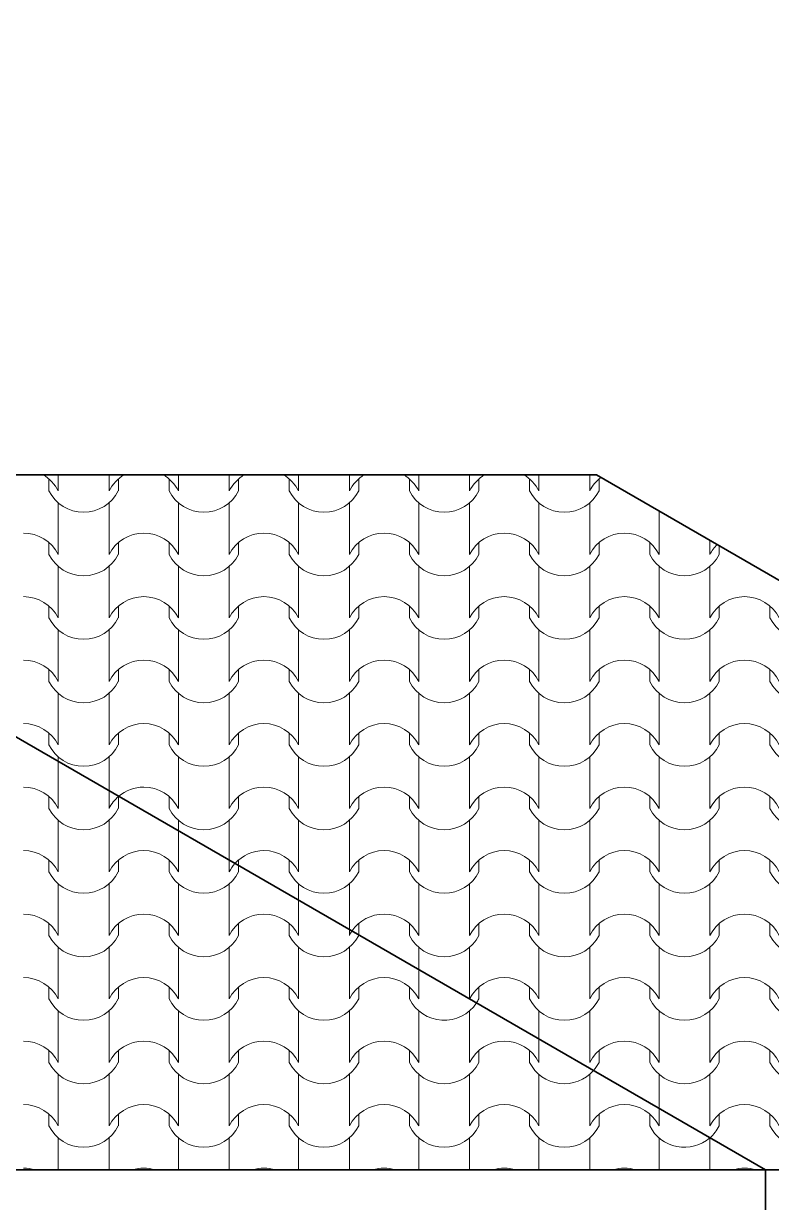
# Model space of a CAD drawing. Header units: millimetres. Extents: x 102766 to 172228, y -127504 to -81044.
# Drawn here: x 130861 to 132631, y -91496 to -88705 of the extents above; entities that cross this region are included whole.
import ezdxf

# ---------------------------------------------------------------- set-up
doc = ezdxf.new("R2010")
doc.units = ezdxf.units.MM
doc.header["$MEASUREMENT"] = 0
doc.layers.add('2D Drafting - General_Pen_No__105', color=7, linetype='Continuous', lineweight=13, true_color=0xcae6ff)
doc.layers.add('2D Drafting - General_Pen_No__82', color=7, linetype='Continuous', lineweight=20, true_color=0xaaaaaa)
doc.layers.add('Shell - Roof_Pen_No__21', color=7, linetype='Continuous', lineweight=35)

# ---------------------------------------------------------------- blocks, each defined once
blk = doc.blocks.new('*X12')
at = {"layer": '2D Drafting - General_Pen_No__82', "linetype": 'Continuous'}
for p, q in [((130942.9, -90452.1), (130942.9, -90502.3)), ((130942.9, -90502.3), (130942.9, -90563.3)), ((130920.9, -90535.3), (130920.9, -90563.3)), ((131063.2, -90521.6), (131063.2, -90563.3)), ((131085.2, -90535.3), (131085.2, -90563.3)), ((130942.9, -90591.7), (130942.9, -90652.7)), ((131063.2, -90591.7), (131063.2, -90652.7)), ((131227.4, -90616.4), (131227.4, -90652.7)), ((130942.9, -90652.7), (130942.9, -90713.6)), ((131063.2, -90652.7), (131063.2, -90713.6)), ((131227.4, -90652.7), (131227.4, -90713.6)), ((130920.9, -90685.6), (130920.9, -90713.6)), ((131085.2, -90685.6), (131085.2, -90713.6)), ((131205.4, -90685.6), (131205.4, -90713.6)), ((131347.6, -90685.8), (131347.6, -90713.6)), ((131369.6, -90698.5), (131369.6, -90713.6)), ((130942.9, -90742), (130942.9, -90803)), ((131063.2, -90742), (131063.2, -90803)), ((131227.4, -90742), (131227.4, -90803)), ((131347.6, -90742), (131347.6, -90803)), ((131511.9, -90780.6), (131511.9, -90803)), ((130942.9, -90803), (130942.9, -90864)), ((131063.2, -90803), (131063.2, -90864)), ((131227.4, -90803), (131227.4, -90864)), ((131347.6, -90803), (131347.6, -90864)), ((131511.9, -90803), (131511.9, -90864)), ((130920.9, -90835.9), (130920.9, -90864)), ((131085.2, -90835.9), (131085.2, -90864)), ((131205.4, -90835.9), (131205.4, -90864)), ((131369.6, -90835.9), (131369.6, -90864)), ((131489.9, -90835.9), (131489.9, -90864)), ((131632.1, -90850.1), (131632.1, -90864)), ((131654.1, -90862.8), (131654.1, -90864)), ((130942.9, -90892.4), (130942.9, -90953.3)), ((131063.2, -90892.4), (131063.2, -90953.3)), ((131227.4, -90892.4), (131227.4, -90953.3)), ((131347.6, -90892.4), (131347.6, -90953.3)), ((131511.9, -90892.4), (131511.9, -90953.3)), ((131632.1, -90892.4), (131632.1, -90953.3)), ((130942.9, -90953.3), (130942.9, -91014.3)), ((131063.2, -90953.3), (131063.2, -91014.3)), ((131227.4, -90953.3), (131227.4, -91014.3)), ((131347.6, -90953.3), (131347.6, -91014.3)), ((131511.9, -90953.3), (131511.9, -91014.3)), ((131632.1, -90953.3), (131632.1, -91014.3)), ((131796.4, -90944.9), (131796.4, -90953.3)), ((131796.4, -90953.3), (131796.4, -91014.3)), ((130920.9, -90986.3), (130920.9, -91014.3)), ((131085.2, -90986.3), (131085.2, -91014.3)), ((131205.4, -90986.3), (131205.4, -91014.3)), ((131369.6, -90986.3), (131369.6, -91014.3)), ((131489.9, -90986.3), (131489.9, -91014.3)), ((131654.1, -90986.3), (131654.1, -91014.3)), ((131774.4, -90986.3), (131774.4, -91014.3)), ((130942.9, -91042.7), (130942.9, -91103.7)), ((131063.2, -91042.7), (131063.2, -91103.7)), ((131227.4, -91042.7), (131227.4, -91103.7)), ((131347.6, -91042.7), (131347.6, -91103.7)), ((131511.9, -91042.7), (131511.9, -91103.7)), ((131632.1, -91042.7), (131632.1, -91103.7)), ((131796.4, -91042.7), (131796.4, -91103.7)), ((131916.6, -91042.7), (131916.6, -91103.7)), ((130942.9, -91103.7), (130942.9, -91164.6)), ((131063.2, -91103.7), (131063.2, -91164.6)), ((131227.4, -91103.7), (131227.4, -91164.6)), ((131347.6, -91103.7), (131347.6, -91164.6)), ((131511.9, -91103.7), (131511.9, -91164.6)), ((131632.1, -91103.7), (131632.1, -91164.6)), ((131796.4, -91103.7), (131796.4, -91164.6)), ((131916.6, -91103.7), (131916.6, -91164.6)), ((132080.8, -91109.1), (132080.8, -91164.6)), ((130920.9, -91136.6), (130920.9, -91164.6)), ((131085.2, -91136.6), (131085.2, -91164.6)), ((131205.4, -91136.6), (131205.4, -91164.6)), ((131369.6, -91136.6), (131369.6, -91164.6)), ((131489.9, -91136.6), (131489.9, -91164.6)), ((131654.1, -91136.6), (131654.1, -91164.6)), ((131774.4, -91136.6), (131774.4, -91164.6)), ((131938.6, -91136.6), (131938.6, -91164.6)), ((132058.8, -91136.6), (132058.8, -91164.6)), ((130942.9, -91193), (130942.9, -91254)), ((131063.2, -91193), (131063.2, -91254)), ((131227.4, -91193), (131227.4, -91254)), ((131347.6, -91193), (131347.6, -91254)), ((131511.9, -91193), (131511.9, -91254)), ((131632.1, -91193), (131632.1, -91254)), ((131796.4, -91193), (131796.4, -91254)), ((131916.6, -91193), (131916.6, -91254)), ((132080.8, -91193), (132080.8, -91254)), ((132201.1, -91193), (132201.1, -91254)), ((130942.9, -91254), (130942.9, -91315)), ((131063.2, -91254), (131063.2, -91315)), ((131227.4, -91254), (131227.4, -91315)), ((131347.6, -91254), (131347.6, -91315)), ((131511.9, -91254), (131511.9, -91315)), ((131632.1, -91254), (131632.1, -91315)), ((131796.4, -91254), (131796.4, -91315)), ((131916.6, -91254), (131916.6, -91315)), ((132080.8, -91254), (132080.8, -91315)), ((132201.1, -91254), (132201.1, -91315)), ((130920.9, -91286.9), (130920.9, -91315)), ((131085.2, -91286.9), (131085.2, -91315)), ((131205.4, -91286.9), (131205.4, -91315)), ((131369.6, -91286.9), (131369.6, -91315)), ((131489.9, -91286.9), (131489.9, -91315)), ((131654.1, -91286.9), (131654.1, -91315)), ((131774.4, -91286.9), (131774.4, -91315)), ((131938.6, -91286.9), (131938.6, -91315)), ((132058.8, -91286.9), (132058.8, -91315)), ((132223.1, -91286.9), (132223.1, -91315)), ((132343.3, -91286.9), (132343.3, -91315)), ((132365.3, -91273.4), (132365.3, -91315)), ((130942.9, -91343.4), (130942.9, -91404.3)), ((131063.2, -91343.4), (131063.2, -91404.3)), ((131227.4, -91343.4), (131227.4, -91404.3)), ((131347.6, -91343.4), (131347.6, -91404.3)), ((131511.9, -91343.4), (131511.9, -91404.3)), ((131632.1, -91343.4), (131632.1, -91404.3)), ((131796.4, -91343.4), (131796.4, -91404.3)), ((131916.6, -91343.4), (131916.6, -91404.3)), ((132080.8, -91343.4), (132080.8, -91404.3)), ((132201.1, -91343.4), (132201.1, -91404.3)), ((132365.3, -91343.4), (132365.3, -91404.3)), ((132485.6, -91343.4), (132485.6, -91404.3)), ((130942.9, -91404.3), (130942.9, -91418.8)), ((131063.2, -91404.3), (131063.2, -91418.8)), ((131227.4, -91404.3), (131227.4, -91418.8)), ((131347.6, -91404.3), (131347.6, -91418.8)), ((131511.9, -91404.3), (131511.9, -91418.8)), ((131632.1, -91404.3), (131632.1, -91418.8)), ((131796.4, -91404.3), (131796.4, -91418.8)), ((131916.6, -91404.3), (131916.6, -91418.8)), ((132080.8, -91404.3), (132080.8, -91418.8)), ((132201.1, -91404.3), (132201.1, -91418.8)), ((132365.3, -91404.3), (132365.3, -91418.8)), ((132485.6, -91404.3), (132485.6, -91418.8))]:
    blk.add_line(p, q, dxfattribs=at)
for centre, radius, start, end in [((130860.5, -90605.3), 92.5, 26.9885, 89.8295), ((131145.6, -90605.3), 92.5, 130.2242, 153.0115), ((131003, -90522), 91.9, 206.7044, 333.2956), ((130860.5, -90755.6), 92.5, 26.9885, 89.8295), ((131145.6, -90755.6), 92.5, 90.1705, 153.0115), ((131145, -90755.6), 92.5, 26.9885, 89.8295), ((131430, -90755.6), 92.5, 137.9903, 153.0115), ((131003, -90672.3), 91.9, 206.7044, 333.2956), ((131287.5, -90672.3), 91.9, 206.7044, 333.2956), ((130860.5, -90905.9), 92.5, 26.9885, 89.8295), ((131145.6, -90905.9), 92.5, 90.1705, 153.0115), ((131145, -90905.9), 92.5, 26.9885, 89.8295), ((131430, -90905.9), 92.5, 90.1705, 153.0115), ((131429.5, -90905.9), 92.5, 26.9885, 89.8295), ((131003, -90822.7), 91.9, 206.7044, 333.2956), ((131287.5, -90822.7), 91.9, 206.7044, 333.2956), ((131572, -90822.7), 91.9, 206.7044, 333.2956), ((131714.5, -90905.9), 92.5, 145.5371, 153.0115), ((130860.5, -91056.3), 92.5, 26.9885, 89.8295), ((131145.6, -91056.3), 92.5, 90.1705, 153.0115), ((131145, -91056.3), 92.5, 26.9885, 89.8295), ((131430, -91056.3), 92.5, 90.1705, 153.0115), ((131429.5, -91056.3), 92.5, 26.9885, 89.8295), ((131714.5, -91056.3), 92.5, 90.1705, 153.0115), ((131714, -91056.3), 92.5, 26.9885, 89.8295), ((131003, -90973), 91.9, 206.7044, 333.2956), ((131287.5, -90973), 91.9, 206.7044, 333.2956), ((131572, -90973), 91.9, 206.7044, 333.2956), ((131856.5, -90973), 91.9, 206.7044, 326.439), ((130860.5, -91206.6), 92.5, 26.9885, 89.8295), ((131145.6, -91206.6), 92.5, 90.1705, 153.0115), ((131145, -91206.6), 92.5, 26.9885, 89.8295), ((131430, -91206.6), 92.5, 90.1705, 153.0115), ((131429.5, -91206.6), 92.5, 26.9885, 89.8295), ((131714.5, -91206.6), 92.5, 90.1705, 153.0115), ((131714, -91206.6), 92.5, 26.9885, 89.8295), ((131999, -91206.6), 92.5, 90.1705, 153.0115), ((131998.4, -91206.6), 92.5, 26.9885, 89.8295), ((131003, -91123.3), 91.9, 206.7044, 333.2956), ((131287.5, -91123.3), 91.9, 206.7044, 333.2956), ((131572, -91123.3), 91.9, 206.7044, 333.2956), ((131856.5, -91123.3), 91.9, 206.7044, 333.2956), ((132141, -91123.3), 91.9, 206.7044, 318.864), ((130860.5, -91356.9), 92.5, 26.9885, 89.8295), ((131145.6, -91356.9), 92.5, 90.1705, 153.0115), ((131145, -91356.9), 92.5, 26.9885, 89.8295), ((131430, -91356.9), 92.5, 90.1705, 153.0115), ((131429.5, -91356.9), 92.5, 26.9885, 89.8295), ((131714.5, -91356.9), 92.5, 90.1705, 153.0115), ((131714, -91356.9), 92.5, 26.9885, 89.8295), ((131999, -91356.9), 92.5, 90.1705, 153.0115), ((131998.4, -91356.9), 92.5, 26.9885, 89.8295), ((132283.5, -91356.9), 92.5, 90.1705, 153.0115), ((132282.9, -91356.9), 92.5, 26.9885, 89.8295), ((131003, -91273.7), 91.9, 206.7044, 333.2956), ((131287.5, -91273.7), 91.9, 206.7044, 333.2956), ((131572, -91273.7), 91.9, 206.7044, 333.2956), ((131856.5, -91273.7), 91.9, 206.7044, 333.2956), ((132141, -91273.7), 91.9, 206.7044, 333.2956), ((132425.4, -91273.7), 91.9, 206.7044, 311.0849), ((130860.5, -91507.3), 92.5, 73.031, 89.8295), ((131145.6, -91507.3), 92.5, 90.1705, 106.969), ((131145, -91507.3), 92.5, 73.031, 89.8295), ((131430, -91507.3), 92.5, 90.1705, 106.969), ((131429.5, -91507.3), 92.5, 73.031, 89.8295), ((131714.5, -91507.3), 92.5, 90.1705, 106.969), ((131714, -91507.3), 92.5, 73.031, 89.8295), ((131999, -91507.3), 92.5, 90.1705, 106.969), ((131998.4, -91507.3), 92.5, 73.031, 89.8295), ((132283.5, -91507.3), 92.5, 90.1705, 106.969), ((132282.9, -91507.3), 92.5, 73.031, 89.8295), ((132568, -91507.3), 92.5, 90.1705, 106.969), ((132567.4, -91507.3), 92.5, 73.031, 89.8295)]:
    blk.add_arc(centre, radius, start, end, dxfattribs=at)
blk = doc.blocks.new('Fill_6')
at = {"layer": '2D Drafting - General_Pen_No__105', "linetype": 'Continuous'}
for p, q in [((132617.3, -91418.8), (127917, -88705.1)), ((123216.8, -91418.8), (132617.3, -91418.8))]:
    blk.add_line(p, q, dxfattribs=at)
at = {"layer": '2D Drafting - General_Pen_No__82', "linetype": 'Continuous'}
blk.add_blockref('*X12', (0, 0), dxfattribs=at)
blk = doc.blocks.new('*X16')
at = {"layer": '2D Drafting - General_Pen_No__82', "linetype": 'Continuous'}
for p, q in [((130942.9, -89773.5), (130942.9, -89811.6)), ((131063.2, -89773.5), (131063.2, -89811.6)), ((131227.4, -89773.5), (131227.4, -89811.6)), ((131347.6, -89773.5), (131347.6, -89811.6)), ((131511.9, -89773.5), (131511.9, -89811.6)), ((131632.1, -89773.5), (131632.1, -89811.6)), ((131796.4, -89773.5), (131796.4, -89811.6)), ((131916.6, -89773.5), (131916.6, -89811.6)), ((132080.8, -89773.5), (132080.8, -89811.6)), ((132201.1, -89773.5), (132201.1, -89811.6)), ((130920.9, -89783.6), (130920.9, -89811.6)), ((131085.2, -89783.6), (131085.2, -89811.6)), ((131205.4, -89783.6), (131205.4, -89811.6)), ((131369.6, -89783.6), (131369.6, -89811.6)), ((131489.9, -89783.6), (131489.9, -89811.6)), ((131654.1, -89783.6), (131654.1, -89811.6)), ((131774.4, -89783.6), (131774.4, -89811.6)), ((131938.6, -89783.6), (131938.6, -89811.6)), ((132058.8, -89783.6), (132058.8, -89811.6)), ((132223.1, -89783.6), (132223.1, -89811.6)), ((130942.9, -89840), (130942.9, -89901)), ((131063.2, -89840), (131063.2, -89901)), ((131227.4, -89840), (131227.4, -89901)), ((131347.6, -89840), (131347.6, -89901)), ((131511.9, -89840), (131511.9, -89901)), ((131632.1, -89840), (131632.1, -89901)), ((131796.4, -89840), (131796.4, -89901)), ((131916.6, -89840), (131916.6, -89901)), ((132080.8, -89840), (132080.8, -89901)), ((132201.1, -89840), (132201.1, -89901)), ((132365.3, -89859.1), (132365.3, -89901)), ((130942.9, -89901), (130942.9, -89962)), ((131063.2, -89901), (131063.2, -89962)), ((131227.4, -89901), (131227.4, -89962)), ((131347.6, -89901), (131347.6, -89962)), ((131511.9, -89901), (131511.9, -89962)), ((131632.1, -89901), (131632.1, -89962)), ((131796.4, -89901), (131796.4, -89962)), ((131916.6, -89901), (131916.6, -89962)), ((132080.8, -89901), (132080.8, -89962)), ((132201.1, -89901), (132201.1, -89962)), ((132365.3, -89901), (132365.3, -89962)), ((130920.9, -89933.9), (130920.9, -89962)), ((131085.2, -89933.9), (131085.2, -89962)), ((131205.4, -89933.9), (131205.4, -89962)), ((131369.6, -89933.9), (131369.6, -89962)), ((131489.9, -89933.9), (131489.9, -89962)), ((131654.1, -89933.9), (131654.1, -89962)), ((131774.4, -89933.9), (131774.4, -89962)), ((131938.6, -89933.9), (131938.6, -89962)), ((132058.8, -89933.9), (132058.8, -89962)), ((132223.1, -89933.9), (132223.1, -89962)), ((132343.3, -89933.9), (132343.3, -89962)), ((132485.6, -89928.6), (132485.6, -89962)), ((132507.6, -89941.3), (132507.6, -89962)), ((130942.9, -89990.4), (130942.9, -90051.3)), ((131063.2, -89990.4), (131063.2, -90051.3)), ((131227.4, -89990.4), (131227.4, -90051.3)), ((131347.6, -89990.4), (131347.6, -90051.3)), ((131511.9, -89990.4), (131511.9, -90051.3)), ((131632.1, -89990.4), (131632.1, -90051.3)), ((131796.4, -89990.4), (131796.4, -90051.3)), ((131916.6, -89990.4), (131916.6, -90051.3)), ((132080.8, -89990.4), (132080.8, -90051.3)), ((132201.1, -89990.4), (132201.1, -90051.3)), ((132365.3, -89990.4), (132365.3, -90051.3)), ((132485.6, -89990.4), (132485.6, -90051.3)), ((130942.9, -90051.3), (130942.9, -90112.3)), ((131063.2, -90051.3), (131063.2, -90112.3)), ((131227.4, -90051.3), (131227.4, -90112.3)), ((131347.6, -90051.3), (131347.6, -90112.3)), ((131511.9, -90051.3), (131511.9, -90112.3)), ((131632.1, -90051.3), (131632.1, -90112.3)), ((131796.4, -90051.3), (131796.4, -90112.3)), ((131916.6, -90051.3), (131916.6, -90112.3)), ((132080.8, -90051.3), (132080.8, -90112.3)), ((132201.1, -90051.3), (132201.1, -90112.3)), ((132365.3, -90051.3), (132365.3, -90112.3)), ((132485.6, -90051.3), (132485.6, -90112.3)), ((130920.9, -90084.3), (130920.9, -90112.3)), ((131085.2, -90084.3), (131085.2, -90112.3)), ((131205.4, -90084.3), (131205.4, -90112.3)), ((131369.6, -90084.3), (131369.6, -90112.3)), ((131489.9, -90084.3), (131489.9, -90112.3)), ((131654.1, -90084.3), (131654.1, -90112.3)), ((131774.4, -90084.3), (131774.4, -90112.3)), ((131938.6, -90084.3), (131938.6, -90112.3)), ((132058.8, -90084.3), (132058.8, -90112.3)), ((132223.1, -90084.3), (132223.1, -90112.3)), ((132343.3, -90084.3), (132343.3, -90112.3)), ((132507.6, -90084.3), (132507.6, -90112.3)), ((132627.8, -90084.3), (132627.8, -90112.3)), ((130942.9, -90140.7), (130942.9, -90201.7)), ((131063.2, -90140.7), (131063.2, -90201.7)), ((131227.4, -90140.7), (131227.4, -90201.7)), ((131347.6, -90140.7), (131347.6, -90201.7)), ((131511.9, -90140.7), (131511.9, -90201.7)), ((131632.1, -90140.7), (131632.1, -90201.7)), ((131796.4, -90140.7), (131796.4, -90201.7)), ((131916.6, -90140.7), (131916.6, -90201.7)), ((132080.8, -90140.7), (132080.8, -90201.7)), ((132201.1, -90140.7), (132201.1, -90201.7)), ((132365.3, -90140.7), (132365.3, -90201.7)), ((132485.6, -90140.7), (132485.6, -90201.7)), ((130942.9, -90201.7), (130942.9, -90262.6)), ((131063.2, -90201.7), (131063.2, -90262.6)), ((131227.4, -90201.7), (131227.4, -90262.6)), ((131347.6, -90201.7), (131347.6, -90262.6)), ((131511.9, -90201.7), (131511.9, -90262.6)), ((131632.1, -90201.7), (131632.1, -90262.6)), ((131796.4, -90201.7), (131796.4, -90262.6)), ((131916.6, -90201.7), (131916.6, -90262.6)), ((132080.8, -90201.7), (132080.8, -90262.6)), ((132201.1, -90201.7), (132201.1, -90262.6)), ((132365.3, -90201.7), (132365.3, -90262.6)), ((132485.6, -90201.7), (132485.6, -90262.6)), ((130920.9, -90234.6), (130920.9, -90262.6)), ((131085.2, -90234.6), (131085.2, -90262.6)), ((131205.4, -90234.6), (131205.4, -90262.6)), ((131369.6, -90234.6), (131369.6, -90262.6)), ((131489.9, -90234.6), (131489.9, -90262.6)), ((131654.1, -90234.6), (131654.1, -90262.6)), ((131774.4, -90234.6), (131774.4, -90262.6)), ((131938.6, -90234.6), (131938.6, -90262.6)), ((132058.8, -90234.6), (132058.8, -90262.6)), ((132223.1, -90234.6), (132223.1, -90262.6)), ((132343.3, -90234.6), (132343.3, -90262.6)), ((132507.6, -90234.6), (132507.6, -90262.6)), ((132627.8, -90234.6), (132627.8, -90262.6)), ((130942.9, -90291), (130942.9, -90352)), ((131063.2, -90291), (131063.2, -90352)), ((131227.4, -90291), (131227.4, -90352)), ((131347.6, -90291), (131347.6, -90352)), ((131511.9, -90291), (131511.9, -90352)), ((131632.1, -90291), (131632.1, -90352)), ((131796.4, -90291), (131796.4, -90352)), ((131916.6, -90291), (131916.6, -90352)), ((132080.8, -90291), (132080.8, -90352)), ((132201.1, -90291), (132201.1, -90352)), ((132365.3, -90291), (132365.3, -90352)), ((132485.6, -90291), (132485.6, -90352)), ((130942.9, -90352), (130942.9, -90413)), ((131063.2, -90352), (131063.2, -90413)), ((131227.4, -90352), (131227.4, -90413)), ((131347.6, -90352), (131347.6, -90413)), ((131511.9, -90352), (131511.9, -90413)), ((131632.1, -90352), (131632.1, -90413)), ((131796.4, -90352), (131796.4, -90413)), ((131916.6, -90352), (131916.6, -90413)), ((132080.8, -90352), (132080.8, -90413)), ((132201.1, -90352), (132201.1, -90413)), ((132365.3, -90352), (132365.3, -90413)), ((132485.6, -90352), (132485.6, -90413)), ((130920.9, -90384.9), (130920.9, -90413)), ((131085.2, -90384.9), (131085.2, -90413)), ((131205.4, -90384.9), (131205.4, -90413)), ((131369.6, -90384.9), (131369.6, -90413)), ((131489.9, -90384.9), (131489.9, -90413)), ((131654.1, -90384.9), (131654.1, -90413)), ((131774.4, -90384.9), (131774.4, -90413)), ((131938.6, -90384.9), (131938.6, -90413)), ((132058.8, -90384.9), (132058.8, -90413)), ((132223.1, -90384.9), (132223.1, -90413)), ((132343.3, -90384.9), (132343.3, -90413)), ((132507.6, -90384.9), (132507.6, -90413)), ((132627.8, -90384.9), (132627.8, -90413)), ((130942.9, -90441.4), (130942.9, -90452.1)), ((131063.2, -90441.4), (131063.2, -90502.3)), ((131227.4, -90441.4), (131227.4, -90502.3)), ((131347.6, -90441.4), (131347.6, -90502.3)), ((131511.9, -90441.4), (131511.9, -90502.3)), ((131632.1, -90441.4), (131632.1, -90502.3)), ((131796.4, -90441.4), (131796.4, -90502.3)), ((131916.6, -90441.4), (131916.6, -90502.3)), ((132080.8, -90441.4), (132080.8, -90502.3)), ((132201.1, -90441.4), (132201.1, -90502.3)), ((132365.3, -90441.4), (132365.3, -90502.3)), ((132485.6, -90441.4), (132485.6, -90502.3)), ((131063.2, -90502.3), (131063.2, -90521.6)), ((131227.4, -90502.3), (131227.4, -90563.3)), ((131347.6, -90502.3), (131347.6, -90563.3)), ((131511.9, -90502.3), (131511.9, -90563.3)), ((131632.1, -90502.3), (131632.1, -90563.3)), ((131796.4, -90502.3), (131796.4, -90563.3)), ((131916.6, -90502.3), (131916.6, -90563.3)), ((132080.8, -90502.3), (132080.8, -90563.3)), ((132201.1, -90502.3), (132201.1, -90563.3)), ((132365.3, -90502.3), (132365.3, -90563.3)), ((132485.6, -90502.3), (132485.6, -90563.3)), ((131205.4, -90535.3), (131205.4, -90563.3)), ((131369.6, -90535.3), (131369.6, -90563.3)), ((131489.9, -90535.3), (131489.9, -90563.3)), ((131654.1, -90535.3), (131654.1, -90563.3)), ((131774.4, -90535.3), (131774.4, -90563.3)), ((131938.6, -90535.3), (131938.6, -90563.3)), ((132058.8, -90535.3), (132058.8, -90563.3)), ((132223.1, -90535.3), (132223.1, -90563.3)), ((132343.3, -90535.3), (132343.3, -90563.3)), ((132507.6, -90535.3), (132507.6, -90563.3)), ((132627.8, -90535.3), (132627.8, -90563.3)), ((131227.4, -90591.7), (131227.4, -90616.4)), ((131347.6, -90591.7), (131347.6, -90652.7)), ((131511.9, -90591.7), (131511.9, -90652.7)), ((131632.1, -90591.7), (131632.1, -90652.7)), ((131796.4, -90591.7), (131796.4, -90652.7)), ((131916.6, -90591.7), (131916.6, -90652.7)), ((132080.8, -90591.7), (132080.8, -90652.7)), ((132201.1, -90591.7), (132201.1, -90652.7)), ((132365.3, -90591.7), (132365.3, -90652.7)), ((132485.6, -90591.7), (132485.6, -90652.7)), ((131347.6, -90652.7), (131347.6, -90685.8)), ((131511.9, -90652.7), (131511.9, -90713.6)), ((131632.1, -90652.7), (131632.1, -90713.6)), ((131796.4, -90652.7), (131796.4, -90713.6)), ((131916.6, -90652.7), (131916.6, -90713.6)), ((132080.8, -90652.7), (132080.8, -90713.6)), ((132201.1, -90652.7), (132201.1, -90713.6)), ((132365.3, -90652.7), (132365.3, -90713.6)), ((132485.6, -90652.7), (132485.6, -90713.6)), ((131369.6, -90685.6), (131369.6, -90698.5)), ((131489.9, -90685.6), (131489.9, -90713.6)), ((131654.1, -90685.6), (131654.1, -90713.6)), ((131774.4, -90685.6), (131774.4, -90713.6)), ((131938.6, -90685.6), (131938.6, -90713.6)), ((132058.8, -90685.6), (132058.8, -90713.6)), ((132223.1, -90685.6), (132223.1, -90713.6)), ((132343.3, -90685.6), (132343.3, -90713.6)), ((132507.6, -90685.6), (132507.6, -90713.6)), ((132627.8, -90685.6), (132627.8, -90713.6)), ((131511.9, -90742), (131511.9, -90780.6)), ((131632.1, -90742), (131632.1, -90803)), ((131796.4, -90742), (131796.4, -90803)), ((131916.6, -90742), (131916.6, -90803)), ((132080.8, -90742), (132080.8, -90803)), ((132201.1, -90742), (132201.1, -90803)), ((132365.3, -90742), (132365.3, -90803)), ((132485.6, -90742), (132485.6, -90803)), ((131632.1, -90803), (131632.1, -90850.1)), ((131796.4, -90803), (131796.4, -90864)), ((131916.6, -90803), (131916.6, -90864)), ((132080.8, -90803), (132080.8, -90864)), ((132201.1, -90803), (132201.1, -90864)), ((132365.3, -90803), (132365.3, -90864)), ((132485.6, -90803), (132485.6, -90864)), ((131654.1, -90835.9), (131654.1, -90862.8)), ((131774.4, -90835.9), (131774.4, -90864)), ((131938.6, -90835.9), (131938.6, -90864)), ((132058.8, -90835.9), (132058.8, -90864)), ((132223.1, -90835.9), (132223.1, -90864)), ((132343.3, -90835.9), (132343.3, -90864)), ((132507.6, -90835.9), (132507.6, -90864)), ((132627.8, -90835.9), (132627.8, -90864)), ((131796.4, -90892.4), (131796.4, -90944.9)), ((131916.6, -90892.4), (131916.6, -90953.3)), ((132080.8, -90892.4), (132080.8, -90953.3)), ((132201.1, -90892.4), (132201.1, -90953.3)), ((132365.3, -90892.4), (132365.3, -90953.3)), ((132485.6, -90892.4), (132485.6, -90953.3)), ((131916.6, -90953.3), (131916.6, -91014.3)), ((132080.8, -90953.3), (132080.8, -91014.3)), ((132201.1, -90953.3), (132201.1, -91014.3)), ((132365.3, -90953.3), (132365.3, -91014.3)), ((132485.6, -90953.3), (132485.6, -91014.3)), ((131938.6, -90986.3), (131938.6, -91014.3)), ((132058.8, -90986.3), (132058.8, -91014.3)), ((132223.1, -90986.3), (132223.1, -91014.3)), ((132343.3, -90986.3), (132343.3, -91014.3)), ((132507.6, -90986.3), (132507.6, -91014.3)), ((132627.8, -90986.3), (132627.8, -91014.3)), ((132080.8, -91042.7), (132080.8, -91103.7)), ((132201.1, -91042.7), (132201.1, -91103.7)), ((132365.3, -91042.7), (132365.3, -91103.7)), ((132485.6, -91042.7), (132485.6, -91103.7)), ((132080.8, -91103.7), (132080.8, -91109.1)), ((132201.1, -91103.7), (132201.1, -91164.6)), ((132365.3, -91103.7), (132365.3, -91164.6)), ((132485.6, -91103.7), (132485.6, -91164.6)), ((132223.1, -91136.6), (132223.1, -91164.6)), ((132343.3, -91136.6), (132343.3, -91164.6)), ((132507.6, -91136.6), (132507.6, -91164.6)), ((132627.8, -91136.6), (132627.8, -91164.6)), ((132365.3, -91193), (132365.3, -91254)), ((132485.6, -91193), (132485.6, -91254)), ((132365.3, -91254), (132365.3, -91273.4)), ((132485.6, -91254), (132485.6, -91315)), ((132507.6, -91286.9), (132507.6, -91315)), ((132627.8, -91286.9), (132627.8, -91315))]:
    blk.add_line(p, q, dxfattribs=at)
for centre, radius, start, end in [((130860.5, -89853.6), 92.5, 26.9885, 60.0223), ((131145.6, -89853.6), 92.5, 119.9777, 153.0115), ((131145, -89853.6), 92.5, 26.9885, 60.0223), ((131430, -89853.6), 92.5, 119.9777, 153.0115), ((131429.5, -89853.6), 92.5, 26.9885, 60.0223), ((131714.5, -89853.6), 92.5, 119.9777, 153.0115), ((131714, -89853.6), 92.5, 26.9885, 60.0223), ((131999, -89853.6), 92.5, 119.9777, 153.0115), ((131998.4, -89853.6), 92.5, 26.9885, 60.0223), ((132283.5, -89853.6), 92.5, 127.0168, 153.0115), ((131003, -89770.3), 91.9, 206.7044, 333.2956), ((131287.5, -89770.3), 91.9, 206.7044, 333.2956), ((131572, -89770.3), 91.9, 206.7044, 333.2956), ((131856.5, -89770.3), 91.9, 206.7044, 333.2956), ((132141, -89770.3), 91.9, 206.7044, 333.2956), ((130860.5, -90003.9), 92.5, 26.9885, 89.8295), ((131145.6, -90003.9), 92.5, 90.1705, 153.0115), ((131145, -90003.9), 92.5, 26.9885, 89.8295), ((131430, -90003.9), 92.5, 90.1705, 153.0115), ((131429.5, -90003.9), 92.5, 26.9885, 89.8295), ((131714.5, -90003.9), 92.5, 90.1705, 153.0115), ((131714, -90003.9), 92.5, 26.9885, 89.8295), ((131999, -90003.9), 92.5, 90.1705, 153.0115), ((131998.4, -90003.9), 92.5, 26.9885, 89.8295), ((132283.5, -90003.9), 92.5, 90.1705, 153.0115), ((132282.9, -90003.9), 92.5, 26.9885, 89.8295), ((132568, -90003.9), 92.5, 134.9183, 153.0115), ((131003, -89920.6), 91.9, 206.7044, 333.2956), ((131287.5, -89920.6), 91.9, 206.7044, 333.2956), ((131572, -89920.6), 91.9, 206.7044, 333.2956), ((131856.5, -89920.6), 91.9, 206.7044, 333.2956), ((132141, -89920.6), 91.9, 206.7044, 333.2956), ((132425.4, -89920.6), 91.9, 206.7044, 333.2956), ((130860.5, -90154.3), 92.5, 26.9885, 89.8295), ((131145.6, -90154.3), 92.5, 90.1705, 153.0115), ((131145, -90154.3), 92.5, 26.9885, 89.8295), ((131430, -90154.3), 92.5, 90.1705, 153.0115), ((131429.5, -90154.3), 92.5, 26.9885, 89.8295), ((131714.5, -90154.3), 92.5, 90.1705, 153.0115), ((131714, -90154.3), 92.5, 26.9885, 89.8295), ((131999, -90154.3), 92.5, 90.1705, 153.0115), ((131998.4, -90154.3), 92.5, 26.9885, 89.8295), ((132283.5, -90154.3), 92.5, 90.1705, 153.0115), ((132282.9, -90154.3), 92.5, 26.9885, 89.8295), ((132568, -90154.3), 92.5, 90.1705, 153.0115), ((132567.4, -90154.3), 92.5, 26.9885, 89.8295), ((131003, -90071), 91.9, 206.7044, 333.2956), ((131287.5, -90071), 91.9, 206.7044, 333.2956), ((131572, -90071), 91.9, 206.7044, 333.2956), ((131856.5, -90071), 91.9, 206.7044, 333.2956), ((132141, -90071), 91.9, 206.7044, 333.2956), ((132425.4, -90071), 91.9, 206.7044, 333.2956), ((132709.9, -90071), 91.9, 206.7044, 333.2956), ((130860.5, -90304.6), 92.5, 26.9885, 89.8295), ((131145.6, -90304.6), 92.5, 90.1705, 153.0115), ((131145, -90304.6), 92.5, 26.9885, 89.8295), ((131430, -90304.6), 92.5, 90.1705, 153.0115), ((131429.5, -90304.6), 92.5, 26.9885, 89.8295), ((131714.5, -90304.6), 92.5, 90.1705, 153.0115), ((131714, -90304.6), 92.5, 26.9885, 89.8295), ((131999, -90304.6), 92.5, 90.1705, 153.0115), ((131998.4, -90304.6), 92.5, 26.9885, 89.8295), ((132283.5, -90304.6), 92.5, 90.1705, 153.0115), ((132282.9, -90304.6), 92.5, 26.9885, 89.8295), ((132568, -90304.6), 92.5, 90.1705, 153.0115), ((132567.4, -90304.6), 92.5, 26.9885, 89.8295), ((131003, -90221.3), 91.9, 206.7044, 333.2956), ((131287.5, -90221.3), 91.9, 206.7044, 333.2956), ((131572, -90221.3), 91.9, 206.7044, 333.2956), ((131856.5, -90221.3), 91.9, 206.7044, 333.2956), ((132141, -90221.3), 91.9, 206.7044, 333.2956), ((132425.4, -90221.3), 91.9, 206.7044, 333.2956), ((132709.9, -90221.3), 91.9, 206.7044, 333.2956), ((130860.5, -90454.9), 92.5, 26.9885, 89.8295), ((131145.6, -90454.9), 92.5, 90.1705, 153.0115), ((131145, -90454.9), 92.5, 26.9885, 89.8295), ((131430, -90454.9), 92.5, 90.1705, 153.0115), ((131429.5, -90454.9), 92.5, 26.9885, 89.8295), ((131714.5, -90454.9), 92.5, 90.1705, 153.0115), ((131714, -90454.9), 92.5, 26.9885, 89.8295), ((131999, -90454.9), 92.5, 90.1705, 153.0115), ((131998.4, -90454.9), 92.5, 26.9885, 89.8295), ((132283.5, -90454.9), 92.5, 90.1705, 153.0115), ((132282.9, -90454.9), 92.5, 26.9885, 89.8295), ((132568, -90454.9), 92.5, 90.1705, 153.0115), ((132567.4, -90454.9), 92.5, 26.9885, 89.8295), ((131003, -90371.7), 91.9, 206.7044, 333.2956), ((131287.5, -90371.7), 91.9, 206.7044, 333.2956), ((131572, -90371.7), 91.9, 206.7044, 333.2956), ((131856.5, -90371.7), 91.9, 206.7044, 333.2956), ((132141, -90371.7), 91.9, 206.7044, 333.2956), ((132425.4, -90371.7), 91.9, 206.7044, 333.2956), ((132709.9, -90371.7), 91.9, 206.7044, 333.2956), ((131145.6, -90605.3), 92.5, 90.1705, 130.2242), ((131145, -90605.3), 92.5, 26.9885, 89.8295), ((131430, -90605.3), 92.5, 90.1705, 153.0115), ((131429.5, -90605.3), 92.5, 26.9885, 89.8295), ((131714.5, -90605.3), 92.5, 90.1705, 153.0115), ((131714, -90605.3), 92.5, 26.9885, 89.8295), ((131999, -90605.3), 92.5, 90.1705, 153.0115), ((131998.4, -90605.3), 92.5, 26.9885, 89.8295), ((132283.5, -90605.3), 92.5, 90.1705, 153.0115), ((132282.9, -90605.3), 92.5, 26.9885, 89.8295), ((132568, -90605.3), 92.5, 90.1705, 153.0115), ((132567.4, -90605.3), 92.5, 26.9885, 89.8295), ((131287.5, -90522), 91.9, 206.7044, 333.2956), ((131572, -90522), 91.9, 206.7044, 333.2956), ((131856.5, -90522), 91.9, 206.7044, 333.2956), ((132141, -90522), 91.9, 206.7044, 333.2956), ((132425.4, -90522), 91.9, 206.7044, 333.2956), ((132709.9, -90522), 91.9, 206.7044, 333.2956), ((131430, -90755.6), 92.5, 90.1705, 137.9903), ((131429.5, -90755.6), 92.5, 26.9885, 89.8295), ((131714.5, -90755.6), 92.5, 90.1705, 153.0115), ((131714, -90755.6), 92.5, 26.9885, 89.8295), ((131999, -90755.6), 92.5, 90.1705, 153.0115), ((131998.4, -90755.6), 92.5, 26.9885, 89.8295), ((132283.5, -90755.6), 92.5, 90.1705, 153.0115), ((132282.9, -90755.6), 92.5, 26.9885, 89.8295), ((132568, -90755.6), 92.5, 90.1705, 153.0115), ((132567.4, -90755.6), 92.5, 26.9885, 89.8295), ((131572, -90672.3), 91.9, 206.7044, 333.2956), ((131856.5, -90672.3), 91.9, 206.7044, 333.2956), ((132141, -90672.3), 91.9, 206.7044, 333.2956), ((132425.4, -90672.3), 91.9, 206.7044, 333.2956), ((132709.9, -90672.3), 91.9, 206.7044, 333.2956), ((131714.5, -90905.9), 92.5, 90.1705, 145.5371), ((131714, -90905.9), 92.5, 26.9885, 89.8295), ((131999, -90905.9), 92.5, 90.1705, 153.0115), ((131998.4, -90905.9), 92.5, 26.9885, 89.8295), ((132283.5, -90905.9), 92.5, 90.1705, 153.0115), ((132282.9, -90905.9), 92.5, 26.9885, 89.8295), ((132568, -90905.9), 92.5, 90.1705, 153.0115), ((132567.4, -90905.9), 92.5, 26.9885, 89.8295), ((131856.5, -90822.7), 91.9, 206.7044, 333.2956), ((132141, -90822.7), 91.9, 206.7044, 333.2956), ((132425.4, -90822.7), 91.9, 206.7044, 333.2956), ((132709.9, -90822.7), 91.9, 206.7044, 333.2956), ((131999, -91056.3), 92.5, 90.1705, 153.0115), ((131998.4, -91056.3), 92.5, 26.9885, 89.8295), ((132283.5, -91056.3), 92.5, 90.1705, 153.0115), ((132282.9, -91056.3), 92.5, 26.9885, 89.8295), ((132568, -91056.3), 92.5, 90.1705, 153.0115), ((132567.4, -91056.3), 92.5, 26.9885, 89.8295), ((131856.5, -90973), 91.9, 326.439, 333.2956), ((132141, -90973), 91.9, 206.7044, 333.2956), ((132425.4, -90973), 91.9, 206.7044, 333.2956), ((132709.9, -90973), 91.9, 206.7044, 333.2956), ((132283.5, -91206.6), 92.5, 90.1705, 153.0115), ((132282.9, -91206.6), 92.5, 26.9885, 89.8295), ((132568, -91206.6), 92.5, 90.1705, 153.0115), ((132567.4, -91206.6), 92.5, 26.9885, 89.8295), ((132141, -91123.3), 91.9, 318.864, 333.2956), ((132425.4, -91123.3), 91.9, 206.7044, 333.2956), ((132709.9, -91123.3), 91.9, 206.7044, 333.2956), ((132568, -91356.9), 92.5, 90.1705, 153.0115), ((132567.4, -91356.9), 92.5, 26.9885, 89.8295), ((132425.4, -91273.7), 91.9, 311.0849, 333.2956), ((132709.9, -91273.7), 91.9, 206.7044, 333.2956)]:
    blk.add_arc(centre, radius, start, end, dxfattribs=at)
blk = doc.blocks.new('Fill_8')
at = {"layer": '2D Drafting - General_Pen_No__105', "linetype": 'Continuous'}
for p, q in [((129767.4, -89773.5), (132617.3, -91418.8)), ((132217, -89773.5), (129767.4, -89773.5)), ((135066.8, -91418.8), (132217, -89773.5)), ((132617.3, -91418.8), (135066.8, -91418.8))]:
    blk.add_line(p, q, dxfattribs=at)
at = {"layer": '2D Drafting - General_Pen_No__82', "linetype": 'Continuous'}
blk.add_blockref('*X16', (0, 0), dxfattribs=at)

msp = doc.modelspace()

# ---------------------------------------------------------------- linework, layer by layer
at = {"layer": 'Shell - Roof_Pen_No__21', "linetype": 'Continuous'}
for p, q in [((132617.3, -91418.8), (127917, -88705.1)), ((129767.4, -89773.5), (132217, -89773.5)), ((135066.8, -91418.8), (132217, -89773.5)), ((123216.8, -91418.8), (132617.3, -91418.8)), ((132617.3, -91418.8), (132617.3, -91648)), ((132617.3, -91418.8), (135066.8, -91418.8))]:
    msp.add_line(p, q, dxfattribs=at)

# ---------------------------------------------------------------- block references
at = {"layer": '2D Drafting - General_Pen_No__82', "linetype": 'Continuous'}
for name in ['Fill_6', 'Fill_8']:
    msp.add_blockref(name, (0, 0), dxfattribs=at)

doc.saveas('drawing.dxf')
